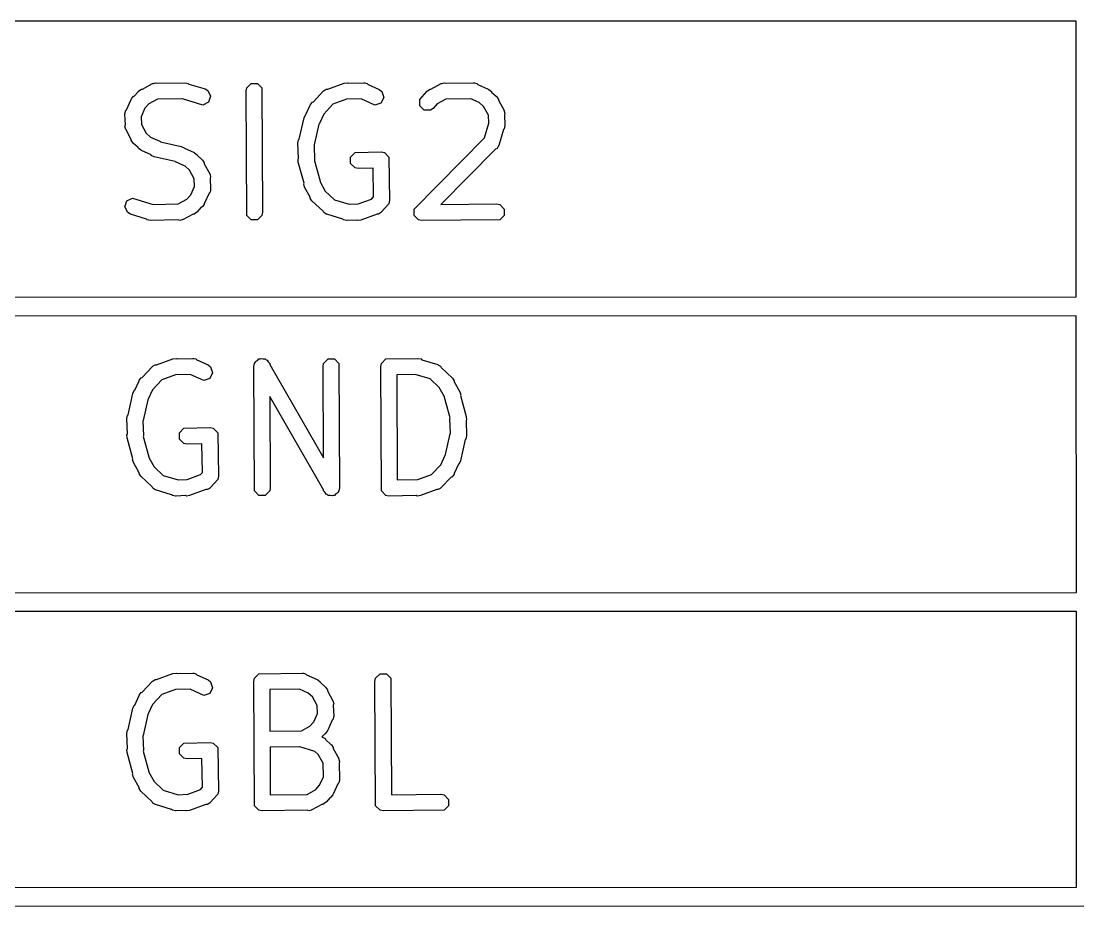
# Model space of a CAD drawing. Extents: x 139 to 262, y -120 to -93.
# Drawn here: x 174.9 to 181.74, y -120.03 to -114.31 of the extents above; entities that cross this region are included whole.
import ezdxf

# ---------------------------------------------------------------- set-up
doc = ezdxf.new("R2010")
doc.units = 0
doc.layers.add('BLACK', color=7, linetype='CONTINUOUS')

msp = doc.modelspace()

# ---------------------------------------------------------------- linework, layer by layer
at = {"layer": 'BLACK', "linetype": 'CONTINUOUS'}
for p, q in [((181.714651, -114.310862), (167.228985, -114.311597)), ((181.715217, -116.089619), (181.714651, -114.310862)), ((175.632904, -114.794058), (175.65982, -114.763977)), ((175.65982, -114.763977), (175.659881, -114.763795)), ((175.659881, -114.763795), (175.660082, -114.763684)), ((175.660082, -114.763684), (175.66246, -114.761027)), ((175.66246, -114.761027), (175.679764, -114.749464)), ((175.679764, -114.749464), (175.685941, -114.749464)), ((175.685941, -114.749464), (175.750828, -114.713782)), ((175.750828, -114.713782), (175.753405, -114.713076)), ((175.753405, -114.713076), (175.754271, -114.712211)), ((175.754271, -114.712211), (175.756741, -114.712162)), ((175.756741, -114.712162), (175.770901, -114.708285)), ((175.770901, -114.708285), (175.781098, -114.711684)), ((175.781098, -114.711684), (175.96095, -114.708151)), ((175.96095, -114.708151), (175.981362, -114.712211)), ((175.981362, -114.712211), (175.986163, -114.717012)), ((175.986163, -114.717012), (176.089577, -114.748141)), ((176.089577, -114.748141), (176.107658, -114.758448)), ((176.107658, -114.758448), (176.125916, -114.794963)), ((176.35465, -114.761491), (176.35871, -114.741079)), ((176.35871, -115.564223), (176.35465, -114.761491)), ((176.35871, -114.741079), (176.387578, -114.712211)), ((176.387578, -114.712211), (176.428402, -114.712211)), ((176.428402, -114.712211), (176.45727, -114.741079)), ((176.45727, -114.741079), (176.46133, -115.543811)), ((176.789095, -114.830866), (176.854566, -114.761027)), ((176.854566, -114.761027), (176.856787, -114.759542)), ((176.856787, -114.759542), (176.857335, -114.758448)), ((176.857335, -114.758448), (176.859749, -114.757563)), ((176.859749, -114.757563), (176.87187, -114.749465)), ((176.87187, -114.749465), (176.881859, -114.749464)), ((176.881859, -114.749464), (176.987175, -114.710888)), ((176.987175, -114.710888), (177.007824, -114.708285)), ((177.007824, -114.708285), (177.013821, -114.711283)), ((177.013821, -114.711283), (177.115803, -114.708151)), ((177.115803, -114.708151), (177.118422, -114.708672)), ((177.118422, -114.708672), (177.119584, -114.708285)), ((177.119584, -114.708285), (177.122025, -114.709388)), ((177.122025, -114.709388), (177.136215, -114.712211)), ((177.136215, -114.712211), (177.142768, -114.718764)), ((177.142768, -114.718764), (177.214164, -114.751035)), ((177.214164, -114.751035), (177.230605, -114.763795)), ((177.230605, -114.763795), (177.243516, -114.802525)), ((177.47631, -114.815586), (177.522486, -114.763977)), ((177.522486, -114.763977), (177.522547, -114.763795)), ((177.522547, -114.763795), (177.522748, -114.763684)), ((177.522748, -114.763684), (177.525125, -114.761028)), ((177.525125, -114.761028), (177.542429, -114.749465)), ((177.542429, -114.749465), (177.548606, -114.749464)), ((177.548606, -114.749464), (177.613496, -114.713782)), ((177.613496, -114.713782), (177.616072, -114.713076)), ((177.616072, -114.713076), (177.616938, -114.712211)), ((177.616938, -114.712211), (177.61941, -114.712162)), ((177.61941, -114.712162), (177.633569, -114.708285)), ((177.633569, -114.708285), (177.643765, -114.711684)), ((177.643765, -114.711684), (177.823617, -114.708151)), ((177.823617, -114.708151), (177.826237, -114.708672)), ((177.826237, -114.708672), (177.827399, -114.708285)), ((177.827399, -114.708285), (177.829841, -114.709389)), ((177.829841, -114.709389), (177.844029, -114.712211)), ((177.844029, -114.712211), (177.850581, -114.718763)), ((177.850581, -114.718763), (177.918501, -114.749464)), ((177.918501, -114.749464), (177.918536, -114.749464)), ((177.918536, -114.749464), (177.918571, -114.749495)), ((177.918571, -114.749495), (177.921977, -114.751035)), ((177.921977, -114.751035), (177.938419, -114.763795)), ((177.938419, -114.763795), (177.940062, -114.768725)), ((175.582942, -114.883539), (175.613643, -114.815619)), ((175.613643, -114.815585), (175.613674, -114.815549)), ((175.613643, -114.815619), (175.613643, -114.815585)), ((175.613674, -114.815549), (175.615214, -114.812144)), ((175.615214, -114.812144), (175.627974, -114.795702)), ((175.627974, -114.795702), (175.632904, -114.794058)), ((175.781789, -114.814691), (175.726004, -114.845367)), ((175.943081, -114.811522), (175.781789, -114.814691)), ((175.944083, -114.812094), (175.943081, -114.811522)), ((176.076491, -114.85195), (175.944083, -114.812094)), ((176.113006, -114.833692), (176.076491, -114.85195)), ((176.125916, -114.794963), (176.113006, -114.833692)), ((176.770069, -114.849396), (176.782829, -114.832955)), ((176.782829, -114.832955), (176.789095, -114.830866)), ((177.003613, -114.814745), (176.915411, -114.847053)), ((177.004043, -114.814831), (177.003613, -114.814745)), ((177.09802, -114.811944), (177.004043, -114.814831)), ((177.186529, -114.85195), (177.09802, -114.811944)), ((177.243516, -114.802525), (177.225259, -114.839039)), ((177.476311, -114.856411), (177.47631, -114.815586)), ((177.644455, -114.814691), (177.588671, -114.845367)), ((177.804937, -114.811538), (177.644455, -114.814691)), ((177.860745, -114.836764), (177.804937, -114.811538)), ((177.940062, -114.768725), (177.970143, -114.795641)), ((177.970143, -114.795641), (177.970326, -114.795702)), ((177.970326, -114.795702), (177.970436, -114.795903)), ((177.970436, -114.795903), (177.973094, -114.798281)), ((177.973094, -114.798281), (177.984657, -114.815585)), ((177.984657, -114.815585), (177.984657, -114.821762)), ((177.984657, -114.821762), (178.020339, -114.886649)), ((175.573568, -114.904279), (175.57639, -114.890092)), ((175.57639, -114.890092), (175.582942, -114.883539)), ((175.700943, -114.873375), (175.676543, -114.927356)), ((175.726004, -114.845367), (175.700943, -114.873375)), ((176.740815, -114.914112), (176.768497, -114.852873)), ((176.768497, -114.852839), (176.768527, -114.852806)), ((176.768497, -114.852873), (176.768497, -114.852839)), ((176.768527, -114.852806), (176.770069, -114.849396)), ((176.915411, -114.847053), (176.855783, -114.910658)), ((177.225259, -114.839039), (177.186529, -114.85195)), ((177.505178, -114.885278), (177.476311, -114.856411)), ((177.546003, -114.885277), (177.505178, -114.885278)), ((177.563308, -114.873715), (177.546003, -114.885277)), ((177.588671, -114.845367), (177.563308, -114.873715)), ((177.888753, -114.861825), (177.860745, -114.836764)), ((177.919607, -114.917934), (177.888753, -114.861825)), ((178.020339, -114.886649), (178.021044, -114.889226)), ((178.021044, -114.889226), (178.02191, -114.890092)), ((178.02191, -114.890092), (178.022026, -114.89281)), ((178.022026, -114.89281), (178.025836, -114.906722)), ((175.57233, -114.910504), (175.572851, -114.907883)), ((175.575313, -114.980244), (175.57233, -114.910504)), ((175.572464, -114.906722), (175.573568, -114.904279)), ((175.572851, -114.907883), (175.572464, -114.906722)), ((175.676543, -114.927356), (175.678692, -114.977581)), ((176.69772, -115.072628), (176.728776, -114.934821)), ((176.728776, -114.934821), (176.737665, -114.916003)), ((176.737665, -114.916003), (176.740815, -114.914112)), ((176.855783, -114.910658), (176.828232, -114.971613)), ((177.893348, -115.063419), (177.921789, -114.968933)), ((177.921789, -114.968933), (177.919607, -114.917934)), ((178.025836, -114.906722), (178.022986, -114.915269)), ((178.022986, -114.915269), (178.025805, -114.981169)), ((175.572464, -114.988792), (175.575313, -114.980244)), ((175.576273, -115.002703), (175.572464, -114.988792)), ((175.57639, -115.005423), (175.576273, -115.002703)), ((175.577255, -115.006288), (175.57639, -115.005423)), ((175.577961, -115.008865), (175.577255, -115.006288)), ((175.613643, -115.073753), (175.577961, -115.008865)), ((175.678692, -114.977581), (175.709546, -115.03369)), ((175.709546, -115.03369), (175.737555, -115.05875)), ((176.82528, -114.975416), (176.795017, -115.109708)), ((176.828232, -114.971613), (176.82528, -114.975416)), ((178.017108, -115.010224), (177.98598, -115.113638)), ((178.02191, -115.005423), (178.017108, -115.010224)), ((178.02597, -114.985011), (178.02191, -115.005423)), ((178.025805, -114.981169), (178.025836, -114.98123)), ((178.025836, -114.98123), (178.025811, -114.98131)), ((178.025811, -114.98131), (178.02597, -114.985011)), ((175.613644, -115.079931), (175.613643, -115.073753)), ((175.625206, -115.097236), (175.613644, -115.079931)), ((175.627865, -115.099615), (175.625206, -115.097236)), ((175.627974, -115.099813), (175.627865, -115.099615)), ((175.628152, -115.099872), (175.627974, -115.099813)), ((175.658237, -115.12679), (175.628152, -115.099872)), ((175.737555, -115.05875), (175.798537, -115.086315)), ((175.798537, -115.086315), (175.80234, -115.089266)), ((175.80234, -115.089266), (175.936634, -115.119531)), ((176.68993, -115.096771), (176.69399, -115.076359)), ((176.692994, -115.196541), (176.68993, -115.096771)), ((176.69399, -115.076359), (176.69772, -115.072628)), ((177.439057, -115.523398), (177.893348, -115.063419)), ((175.659881, -115.13172), (175.658237, -115.12679)), ((175.676323, -115.14448), (175.659881, -115.13172)), ((175.67973, -115.14602), (175.676323, -115.14448)), ((175.679765, -115.146051), (175.67973, -115.14602)), ((175.679798, -115.14605), (175.679765, -115.146051)), ((175.741037, -115.173731), (175.679798, -115.14605)), ((175.742928, -115.176882), (175.741037, -115.173731)), ((175.936634, -115.119531), (175.955452, -115.12842)), ((175.955452, -115.12842), (175.957342, -115.13157)), ((175.957342, -115.13157), (176.018581, -115.159251)), ((176.018581, -115.159251), (176.018615, -115.159251)), ((176.018615, -115.159251), (176.018649, -115.159281)), ((176.018649, -115.159281), (176.022057, -115.160822)), ((176.022057, -115.160822), (176.038499, -115.173582)), ((176.038499, -115.173582), (176.040142, -115.178512)), ((176.795017, -115.109708), (176.793662, -115.112575)), ((176.793662, -115.112575), (176.79661, -115.208531)), ((177.02927, -115.188119), (177.058138, -115.159251)), ((177.058138, -115.159251), (177.227563, -115.155191)), ((177.227563, -115.155191), (177.247975, -115.159251)), ((177.247975, -115.159251), (177.276843, -115.188119)), ((177.965061, -115.137024), (177.613129, -115.493362)), ((177.975673, -115.131719), (177.965061, -115.137024)), ((177.983005, -115.118856), (177.975673, -115.131719)), ((177.984657, -115.117184), (177.983005, -115.118856)), ((177.98598, -115.113638), (177.984657, -115.115958)), ((177.984657, -115.115958), (177.984657, -115.117184)), ((175.761746, -115.185771), (175.742928, -115.176882)), ((175.896039, -115.216035), (175.761746, -115.185771)), ((175.899843, -115.218987), (175.896039, -115.216035)), ((175.960822, -115.24655), (175.899843, -115.218987)), ((176.040142, -115.178512), (176.070223, -115.205427)), ((176.070223, -115.205427), (176.070406, -115.205488)), ((176.070406, -115.205488), (176.070516, -115.205689)), ((176.070516, -115.205689), (176.073173, -115.208066)), ((176.073173, -115.208066), (176.084736, -115.22537)), ((176.084736, -115.22537), (176.084736, -115.231547)), ((176.084736, -115.231547), (176.120419, -115.296437)), ((176.690511, -115.200681), (176.692994, -115.196541)), ((176.691523, -115.221468), (176.690511, -115.200681)), ((176.728773, -115.356957), (176.691523, -115.221468)), ((176.79661, -115.208531), (176.795874, -115.212227)), ((176.795874, -115.212227), (176.83227, -115.344607)), ((177.02927, -115.228943), (177.02927, -115.188119)), ((177.058138, -115.257811), (177.02927, -115.228943)), ((177.276843, -115.188119), (177.280903, -115.469304)), ((175.988833, -115.271612), (175.960822, -115.24655)), ((176.019687, -115.32772), (175.988833, -115.271612)), ((176.120419, -115.296437), (176.121124, -115.299013)), ((176.121124, -115.299013), (176.12199, -115.299879)), ((176.12199, -115.299879), (176.122106, -115.302598)), ((176.122106, -115.302598), (176.125916, -115.31651)), ((177.07855, -115.261871), (177.058138, -115.257811)), ((177.174959, -115.25956), (177.07855, -115.261871)), ((177.17764, -115.445228), (177.174959, -115.25956)), ((175.997436, -115.431926), (176.021836, -115.377945)), ((176.021836, -115.377945), (176.019687, -115.32772)), ((176.125916, -115.31651), (176.123066, -115.325056)), ((176.123066, -115.325056), (176.12605, -115.394798)), ((176.727317, -115.361326), (176.728773, -115.356957)), ((176.732814, -115.381399), (176.727317, -115.361326)), ((176.768497, -115.446285), (176.732814, -115.381399)), ((176.83227, -115.344607), (176.83244, -115.348104)), ((176.83244, -115.348104), (176.865486, -115.408197)), ((175.972376, -115.459933), (175.997436, -115.431926)), ((176.115437, -115.421762), (176.084737, -115.489682)), ((176.12199, -115.41521), (176.115437, -115.421762)), ((176.124811, -115.401022), (176.12199, -115.41521)), ((176.125916, -115.39858), (176.124811, -115.401022)), ((176.12605, -115.394798), (176.125528, -115.397418)), ((176.125528, -115.397418), (176.125916, -115.39858)), ((176.768497, -115.452463), (176.768497, -115.446285)), ((176.865486, -115.408197), (176.865546, -115.408416)), ((176.865546, -115.408416), (176.92529, -115.464425)), ((177.16541, -115.458896), (177.17764, -115.445228)), ((175.572464, -115.510339), (175.585374, -115.47161)), ((175.590722, -115.546854), (175.572464, -115.510339)), ((175.585374, -115.47161), (175.621889, -115.453352)), ((175.621889, -115.453352), (175.754297, -115.493208)), ((175.754297, -115.493208), (175.755298, -115.493779)), ((175.755298, -115.493779), (175.91659, -115.49061)), ((175.91659, -115.49061), (175.972376, -115.459933)), ((176.065475, -115.511243), (176.038559, -115.541324)), ((176.070406, -115.5096), (176.065475, -115.511243)), ((176.083166, -115.493158), (176.070406, -115.5096)), ((176.084705, -115.489752), (176.083166, -115.493158)), ((176.084737, -115.489717), (176.084705, -115.489752)), ((176.084737, -115.489682), (176.084737, -115.489717)), ((176.78006, -115.469768), (176.768497, -115.452463)), ((176.852964, -115.538114), (176.78006, -115.469768)), ((176.92529, -115.464425), (177.02012, -115.49297)), ((177.02012, -115.49297), (177.07855, -115.490471)), ((177.07855, -115.490471), (177.078979, -115.490556)), ((177.078979, -115.490556), (177.16541, -115.458896)), ((177.276843, -115.489716), (177.228028, -115.544275)), ((177.280903, -115.469304), (177.276843, -115.489716)), ((177.613129, -115.493362), (177.97263, -115.490471)), ((177.97263, -115.490471), (177.993042, -115.494531)), ((177.993042, -115.494531), (178.02191, -115.523399)), ((175.608803, -115.557161), (175.590722, -115.546854)), ((175.712216, -115.588289), (175.608803, -115.557161)), ((176.012438, -115.555838), (175.947551, -115.59152)), ((176.018616, -115.555838), (176.012438, -115.555838)), ((176.03592, -115.544275), (176.018616, -115.555838)), ((176.038297, -115.541617), (176.03592, -115.544275)), ((176.038499, -115.541507), (176.038297, -115.541617)), ((176.038559, -115.541324), (176.038499, -115.541507)), ((176.387578, -115.593091), (176.35871, -115.564223)), ((176.45727, -115.564223), (176.428402, -115.593091)), ((176.46133, -115.543811), (176.45727, -115.564223)), ((176.857335, -115.546854), (176.852964, -115.538114)), ((176.869971, -115.554057), (176.857335, -115.546854)), ((176.87187, -115.555837), (176.869971, -115.554057)), ((176.873093, -115.555837), (176.87187, -115.555837)), ((176.875416, -115.557161), (176.873093, -115.555837)), ((176.978829, -115.588289), (176.875416, -115.557161)), ((177.200733, -115.555837), (177.095417, -115.594414)), ((177.210723, -115.555837), (177.200733, -115.555837)), ((177.222845, -115.547737), (177.210723, -115.555837)), ((177.225258, -115.546854), (177.222845, -115.547737)), ((177.225804, -115.54576), (177.225258, -115.546854)), ((177.228028, -115.544275), (177.225804, -115.54576)), ((177.439057, -115.564224), (177.439057, -115.523398)), ((177.467924, -115.593091), (177.439057, -115.564224)), ((178.02191, -115.564223), (177.993042, -115.593091)), ((178.02191, -115.523399), (178.02191, -115.564223)), ((175.717018, -115.593091), (175.712216, -115.588289)), ((175.73743, -115.597151), (175.717018, -115.593091)), ((175.917281, -115.593617), (175.73743, -115.597151)), ((175.927479, -115.597017), (175.917281, -115.593617)), ((175.941637, -115.593139), (175.927479, -115.597017)), ((175.944109, -115.593091), (175.941637, -115.593139)), ((175.944974, -115.592225), (175.944109, -115.593091)), ((175.947551, -115.59152), (175.944974, -115.592225)), ((176.428402, -115.593091), (176.387578, -115.593091)), ((176.983631, -115.593091), (176.978829, -115.588289)), ((177.004043, -115.597151), (176.983631, -115.593091)), ((177.007743, -115.596992), (177.004043, -115.597151)), ((177.007824, -115.597017), (177.007743, -115.596992)), ((177.007884, -115.596986), (177.007824, -115.597017)), ((177.069442, -115.594353), (177.007884, -115.596986)), ((177.074769, -115.597017), (177.069442, -115.594353)), ((177.095417, -115.594414), (177.074769, -115.597017)), ((177.467925, -115.593091), (177.467924, -115.593091)), ((177.488337, -115.597151), (177.467925, -115.593091)), ((177.993042, -115.593091), (177.488337, -115.597151)), ((167.233452, -116.094405), (181.715217, -116.089619)), ((181.715256, -116.211793), (167.241683, -116.216576)), ((181.715825, -117.999795), (181.715256, -116.211793)), ((175.684195, -116.609966), (175.749666, -116.540127)), ((175.749666, -116.540127), (175.751887, -116.538642)), ((175.751887, -116.538642), (175.752435, -116.537548)), ((175.752435, -116.537548), (175.754849, -116.536663)), ((175.754849, -116.536663), (175.76697, -116.528565)), ((175.76697, -116.528565), (175.776959, -116.528564)), ((175.776959, -116.528564), (175.882275, -116.489988)), ((175.882275, -116.489988), (175.902924, -116.487385)), ((175.902924, -116.487385), (175.908921, -116.490383)), ((175.908921, -116.490383), (176.010903, -116.487251)), ((176.010903, -116.487251), (176.013522, -116.487772)), ((176.013522, -116.487772), (176.014684, -116.487385)), ((176.014684, -116.487385), (176.017125, -116.488488)), ((176.017125, -116.488488), (176.031315, -116.491311)), ((176.031315, -116.491311), (176.037868, -116.497864)), ((176.037868, -116.497864), (176.109264, -116.530135)), ((176.109264, -116.530135), (176.125705, -116.542895)), ((176.125705, -116.542895), (176.138616, -116.581625)), ((176.404603, -116.540591), (176.408663, -116.520179)), ((176.408663, -117.343323), (176.404603, -116.540591)), ((176.408663, -116.520179), (176.413843, -116.514998)), ((176.413843, -116.514998), (176.415771, -116.507931)), ((176.415771, -116.507931), (176.427764, -116.501077)), ((176.427764, -116.501077), (176.437531, -116.491311)), ((176.437531, -116.491311), (176.444856, -116.491311)), ((176.444856, -116.491311), (176.451216, -116.487677)), ((176.451216, -116.487677), (176.464541, -116.491311)), ((176.464541, -116.491311), (176.478355, -116.491311)), ((176.478355, -116.491311), (176.483535, -116.496491)), ((176.483535, -116.496491), (176.490603, -116.498419)), ((176.490603, -116.498419), (176.497622, -116.510578)), ((176.497622, -116.510578), (176.507223, -116.520179)), ((176.507223, -116.520179), (176.507258, -116.52727)), ((176.507258, -116.52727), (176.854618, -117.128981)), ((176.851643, -116.540591), (176.855703, -116.520179)), ((176.854618, -117.128981), (176.851643, -116.540591)), ((176.855703, -116.520179), (176.884571, -116.491311)), ((176.884571, -116.491311), (176.925395, -116.491311)), ((176.925395, -116.491311), (176.954263, -116.520179)), ((176.954263, -116.520179), (176.958323, -117.322911)), ((177.224176, -116.540591), (177.228236, -116.520179)), ((177.228236, -117.343323), (177.224176, -116.540591)), ((177.228236, -116.520179), (177.257104, -116.491311)), ((177.257104, -116.491311), (177.463783, -116.487251)), ((177.463783, -116.487251), (177.484195, -116.491311)), ((177.484195, -116.491311), (177.488996, -116.496112)), ((177.488996, -116.496112), (177.59241, -116.527241)), ((177.59241, -116.527241), (177.594731, -116.528564)), ((177.594731, -116.528564), (177.595956, -116.528564)), ((177.595956, -116.528564), (177.597856, -116.530345)), ((177.597856, -116.530345), (177.610491, -116.537548)), ((177.610491, -116.537548), (177.61486, -116.546286)), ((175.677929, -116.612055), (175.684195, -116.609966)), ((175.898713, -116.593845), (175.810511, -116.626153)), ((175.899143, -116.593931), (175.898713, -116.593845)), ((175.99312, -116.591044), (175.899143, -116.593931)), ((176.081629, -116.63105), (175.99312, -116.591044)), ((176.138616, -116.581625), (176.120359, -116.618139)), ((177.445914, -116.590622), (177.327164, -116.592955)), ((177.327164, -116.592955), (177.330599, -117.272187)), ((177.446916, -116.591194), (177.445914, -116.590622)), ((177.542536, -116.619976), (177.446916, -116.591194)), ((177.61486, -116.546286), (177.687767, -116.614634)), ((175.635915, -116.693212), (175.663597, -116.631973)), ((175.663597, -116.631939), (175.663627, -116.631906)), ((175.663597, -116.631973), (175.663597, -116.631939)), ((175.663627, -116.631906), (175.665169, -116.628496)), ((175.665169, -116.628496), (175.677929, -116.612055)), ((175.810511, -116.626153), (175.750883, -116.689758)), ((176.120359, -116.618139), (176.081629, -116.63105)), ((177.60228, -116.675985), (177.542536, -116.619976)), ((177.602341, -116.676205), (177.60228, -116.675985)), ((177.635385, -116.736296), (177.602341, -116.676205)), ((177.687767, -116.614634), (177.69933, -116.631938)), ((177.69933, -116.631938), (177.69933, -116.638116)), ((177.69933, -116.638116), (177.735012, -116.703004)), ((175.59282, -116.851728), (175.623876, -116.713921)), ((175.623876, -116.713921), (175.632765, -116.695103)), ((175.632765, -116.695103), (175.635915, -116.693212)), ((175.750883, -116.689758), (175.723332, -116.750713)), ((176.855667, -117.336231), (176.508307, -116.73452)), ((176.508307, -116.73452), (176.511283, -117.322911)), ((177.635556, -116.739795), (177.635385, -116.736296)), ((177.671951, -116.872174), (177.635556, -116.739795)), ((177.735012, -116.703004), (177.740509, -116.723077)), ((177.740509, -116.723077), (177.739052, -116.727445)), ((177.739052, -116.727445), (177.776303, -116.862934)), ((175.72038, -116.754516), (175.690117, -116.888808)), ((175.723332, -116.750713), (175.72038, -116.754516)), ((175.58503, -116.875871), (175.58909, -116.855459)), ((175.588094, -116.975641), (175.58503, -116.875871)), ((175.58909, -116.855459), (175.59282, -116.851728)), ((177.671216, -116.875871), (177.671951, -116.872174)), ((177.674163, -116.971826), (177.671216, -116.875871)), ((177.777315, -116.883721), (177.774831, -116.88786)), ((177.776303, -116.862934), (177.777315, -116.883721)), ((175.690117, -116.888808), (175.688762, -116.891675)), ((175.688762, -116.891675), (175.69171, -116.987631)), ((175.92437, -116.967219), (175.953238, -116.938351)), ((175.953238, -116.938351), (176.122663, -116.934291)), ((176.122663, -116.934291), (176.143075, -116.938351)), ((176.143075, -116.938351), (176.171943, -116.967219)), ((177.774831, -116.88786), (177.777896, -116.987631)), ((175.585611, -116.979781), (175.588094, -116.975641)), ((175.586623, -117.000568), (175.585611, -116.979781)), ((175.623873, -117.136057), (175.586623, -117.000568)), ((175.69171, -116.987631), (175.690974, -116.991327)), ((175.690974, -116.991327), (175.72737, -117.123707)), ((175.92437, -117.008043), (175.92437, -116.967219)), ((175.953238, -117.036911), (175.92437, -117.008043)), ((176.171943, -116.967219), (176.176003, -117.248404)), ((177.642545, -117.108986), (177.672809, -116.974694)), ((177.672809, -116.974694), (177.674163, -116.971826)), ((177.770105, -117.011773), (177.73905, -117.149581)), ((177.773836, -117.008043), (177.770105, -117.011773)), ((177.777896, -116.987631), (177.773836, -117.008043)), ((175.97365, -117.040971), (175.953238, -117.036911)), ((176.070059, -117.03866), (175.97365, -117.040971)), ((176.07274, -117.224328), (176.070059, -117.03866)), ((175.622417, -117.140426), (175.623873, -117.136057)), ((175.627914, -117.160499), (175.622417, -117.140426)), ((175.72737, -117.123707), (175.72754, -117.127204)), ((175.72754, -117.127204), (175.760586, -117.187297)), ((177.612043, -117.173742), (177.639594, -117.11279)), ((177.639594, -117.11279), (177.642545, -117.108986)), ((177.73905, -117.149581), (177.730161, -117.168399)), ((175.663597, -117.225385), (175.627914, -117.160499)), ((175.663597, -117.231563), (175.663597, -117.225385)), ((175.760586, -117.187297), (175.760646, -117.187516)), ((175.760646, -117.187516), (175.82039, -117.243525)), ((176.06051, -117.237996), (176.07274, -117.224328)), ((177.552415, -117.237347), (177.612043, -117.173742)), ((177.72701, -117.170289), (177.69933, -117.231529)), ((177.730161, -117.168399), (177.72701, -117.170289)), ((175.67516, -117.248868), (175.663597, -117.231563)), ((175.748064, -117.317214), (175.67516, -117.248868)), ((175.82039, -117.243525), (175.91522, -117.27207)), ((175.91522, -117.27207), (175.97365, -117.269571)), ((175.97365, -117.269571), (175.974079, -117.269656)), ((175.974079, -117.269656), (176.06051, -117.237996)), ((176.171943, -117.268816), (176.123128, -117.323375)), ((176.176003, -117.248404), (176.171943, -117.268816)), ((177.330599, -117.272187), (177.463783, -117.269571)), ((177.463783, -117.269571), (177.464212, -117.269656)), ((177.464212, -117.269656), (177.552415, -117.237347)), ((177.678731, -117.253536), (177.61326, -117.323375)), ((177.684999, -117.251447), (177.678731, -117.253536)), ((177.697759, -117.235005), (177.684999, -117.251447)), ((177.699299, -117.231596), (177.697759, -117.235005)), ((177.69933, -117.231564), (177.699299, -117.231596)), ((177.69933, -117.231529), (177.69933, -117.231564)), ((175.752435, -117.325954), (175.748064, -117.317214)), ((175.765071, -117.333157), (175.752435, -117.325954)), ((175.76697, -117.334937), (175.765071, -117.333157)), ((175.768193, -117.334937), (175.76697, -117.334937)), ((175.770516, -117.336261), (175.768193, -117.334937)), ((175.873929, -117.367389), (175.770516, -117.336261)), ((176.095833, -117.334937), (175.990517, -117.373514)), ((176.105823, -117.334937), (176.095833, -117.334937)), ((176.117945, -117.326837), (176.105823, -117.334937)), ((176.120358, -117.325954), (176.117945, -117.326837)), ((176.120904, -117.32486), (176.120358, -117.325954)), ((176.123128, -117.323375), (176.120904, -117.32486)), ((176.437531, -117.372191), (176.408663, -117.343323)), ((176.507223, -117.343323), (176.478355, -117.372191)), ((176.511283, -117.322911), (176.507223, -117.343323)), ((176.855703, -117.343323), (176.855667, -117.336231)), ((176.865303, -117.352923), (176.855703, -117.343323)), ((176.872323, -117.365083), (176.865303, -117.352923)), ((176.935161, -117.362424), (176.925395, -117.372191)), ((176.947155, -117.355571), (176.935161, -117.362424)), ((176.949082, -117.348503), (176.947155, -117.355571)), ((176.954263, -117.343323), (176.949082, -117.348503)), ((176.958323, -117.322911), (176.954263, -117.343323)), ((177.257104, -117.372191), (177.228236, -117.343323)), ((177.585964, -117.334938), (177.48065, -117.373514)), ((177.595956, -117.334938), (177.585964, -117.334938)), ((177.608077, -117.326838), (177.595956, -117.334938)), ((177.610491, -117.325954), (177.608077, -117.326838)), ((177.611038, -117.324859), (177.610491, -117.325954)), ((177.61326, -117.323375), (177.611038, -117.324859)), ((175.878731, -117.372191), (175.873929, -117.367389)), ((175.899143, -117.376251), (175.878731, -117.372191)), ((175.902843, -117.376092), (175.899143, -117.376251)), ((175.902924, -117.376117), (175.902843, -117.376092)), ((175.902984, -117.376086), (175.902924, -117.376117)), ((175.964542, -117.373453), (175.902984, -117.376086)), ((175.969869, -117.376117), (175.964542, -117.373453)), ((175.990517, -117.373514), (175.969869, -117.376117)), ((176.478355, -117.372191), (176.437531, -117.372191)), ((176.87939, -117.36701), (176.872323, -117.365083)), ((176.884571, -117.372191), (176.87939, -117.36701)), ((176.898385, -117.372191), (176.884571, -117.372191)), ((176.91171, -117.375825), (176.898385, -117.372191)), ((176.91807, -117.372191), (176.91171, -117.375825)), ((176.925395, -117.372191), (176.91807, -117.372191)), ((177.277516, -117.376251), (177.257104, -117.372191)), ((177.453361, -117.372796), (177.277516, -117.376251)), ((177.460002, -117.376117), (177.453361, -117.372796)), ((177.48065, -117.373514), (177.460002, -117.376117)), ((167.246152, -118.000529), (181.715825, -117.999795)), ((181.715864, -118.121962), (167.241685, -118.122697)), ((181.71643, -119.900723), (181.715864, -118.121962)), ((175.776959, -118.560564), (175.882275, -118.521988)), ((175.882275, -118.521988), (175.902924, -118.519385)), ((175.902924, -118.519385), (175.908921, -118.522383)), ((175.908921, -118.522383), (176.010903, -118.519251)), ((176.010903, -118.519251), (176.013522, -118.519772)), ((176.013522, -118.519772), (176.014684, -118.519385)), ((176.014684, -118.519385), (176.017125, -118.520488)), ((176.017125, -118.520488), (176.031315, -118.523311)), ((176.031315, -118.523311), (176.037868, -118.529864)), ((176.408663, -118.552179), (176.437531, -118.523311)), ((176.437531, -118.523311), (176.718717, -118.519251)), ((176.718717, -118.519251), (176.721337, -118.519772)), ((176.721337, -118.519772), (176.722499, -118.519385)), ((176.722499, -118.519385), (176.724941, -118.520489)), ((176.724941, -118.520489), (176.739129, -118.523311)), ((176.739129, -118.523311), (176.745681, -118.529863)), ((177.190983, -118.552179), (177.219851, -118.523311)), ((177.219851, -118.523311), (177.260675, -118.523311)), ((177.260675, -118.523311), (177.289543, -118.552179)), ((175.684195, -118.641966), (175.749666, -118.572127)), ((175.749666, -118.572127), (175.751887, -118.570642)), ((175.751887, -118.570642), (175.752435, -118.569548)), ((175.752435, -118.569548), (175.754849, -118.568663)), ((175.754849, -118.568663), (175.76697, -118.560565)), ((175.76697, -118.560565), (175.776959, -118.560564)), ((176.037868, -118.529864), (176.109264, -118.562135)), ((176.109264, -118.562135), (176.125705, -118.574895)), ((176.125705, -118.574895), (176.138616, -118.613625)), ((176.404603, -118.572591), (176.408663, -118.552179)), ((176.408663, -119.375323), (176.404603, -118.572591)), ((176.745681, -118.529863), (176.813601, -118.560564)), ((176.813601, -118.560564), (176.813636, -118.560564)), ((176.813636, -118.560564), (176.813671, -118.560595)), ((176.813671, -118.560595), (176.817077, -118.562135)), ((176.817077, -118.562135), (176.833519, -118.574895)), ((176.833519, -118.574895), (176.835162, -118.579825)), ((176.835162, -118.579825), (176.865243, -118.606741)), ((177.186923, -118.572591), (177.190983, -118.552179)), ((177.190983, -119.375323), (177.186923, -118.572591)), ((177.289543, -118.552179), (177.293349, -119.304871)), ((175.663627, -118.663906), (175.665169, -118.660496)), ((175.665169, -118.660496), (175.677929, -118.644055)), ((175.677929, -118.644055), (175.684195, -118.641966)), ((175.810511, -118.658153), (175.750883, -118.721758)), ((175.898713, -118.625845), (175.810511, -118.658153)), ((175.899143, -118.625931), (175.898713, -118.625845)), ((175.99312, -118.623044), (175.899143, -118.625931)), ((176.081629, -118.66305), (175.99312, -118.623044)), ((176.120359, -118.650139), (176.081629, -118.66305)), ((176.138616, -118.613625), (176.120359, -118.650139)), ((176.699601, -118.622441), (176.507592, -118.625214)), ((176.507592, -118.625214), (176.508955, -118.894812)), ((176.755845, -118.647864), (176.699601, -118.622441)), ((176.783853, -118.672925), (176.755845, -118.647864)), ((176.865243, -118.606741), (176.865426, -118.606802)), ((176.865426, -118.606802), (176.865536, -118.607003)), ((176.865536, -118.607003), (176.868194, -118.609381)), ((176.868194, -118.609381), (176.879757, -118.626685)), ((176.879757, -118.626685), (176.879757, -118.632862)), ((176.879757, -118.632862), (176.915439, -118.697749)), ((175.623876, -118.745921), (175.632765, -118.727103)), ((175.632765, -118.727103), (175.635915, -118.725212)), ((175.635915, -118.725212), (175.663597, -118.663973)), ((175.663597, -118.663939), (175.663627, -118.663906)), ((175.663597, -118.663973), (175.663597, -118.663939)), ((175.750883, -118.721758), (175.723332, -118.782713)), ((176.814707, -118.729034), (176.783853, -118.672925)), ((176.816856, -118.779259), (176.814707, -118.729034)), ((176.915439, -118.697749), (176.916144, -118.700326)), ((176.916144, -118.700326), (176.91701, -118.701192)), ((176.91701, -118.701192), (176.917126, -118.70391)), ((176.917126, -118.70391), (176.920936, -118.717822)), ((176.920936, -118.717822), (176.918086, -118.726369)), ((176.918086, -118.726369), (176.92107, -118.796111)), ((175.59282, -118.883728), (175.623876, -118.745921)), ((175.72038, -118.786516), (175.690117, -118.920808)), ((175.723332, -118.782713), (175.72038, -118.786516)), ((176.792456, -118.833239), (176.816856, -118.779259)), ((176.92107, -118.796111), (176.920548, -118.79873)), ((176.920548, -118.79873), (176.920936, -118.799892)), ((176.711679, -118.891885), (176.767398, -118.861244)), ((176.767398, -118.861244), (176.792456, -118.833239)), ((176.910456, -118.823076), (176.879756, -118.890998)), ((176.91701, -118.816523), (176.910456, -118.823076)), ((176.919832, -118.802333), (176.91701, -118.816523)), ((176.920936, -118.799892), (176.919832, -118.802333)), ((175.58503, -118.907871), (175.58909, -118.887459)), ((175.588094, -119.007641), (175.58503, -118.907871)), ((175.58909, -118.887459), (175.59282, -118.883728)), ((175.690117, -118.920808), (175.688762, -118.923675)), ((175.688762, -118.923675), (175.69171, -119.019631)), ((176.508955, -118.894812), (176.711679, -118.891885)), ((176.860495, -118.912557), (176.844158, -118.930815)), ((176.844158, -118.930815), (176.847345, -118.931775)), ((176.847345, -118.931775), (176.849666, -118.933098)), ((176.849666, -118.933098), (176.85089, -118.933098)), ((176.85089, -118.933098), (176.853038, -118.93502)), ((176.853038, -118.93502), (176.865426, -118.942082)), ((176.865426, -118.910914), (176.860495, -118.912557)), ((176.878186, -118.894472), (176.865426, -118.910914)), ((176.879725, -118.891066), (176.878186, -118.894472)), ((176.879756, -118.891032), (176.879725, -118.891066)), ((176.879756, -118.890998), (176.879756, -118.891032)), ((175.92437, -118.999219), (175.953238, -118.970351)), ((175.92437, -119.040043), (175.92437, -118.999219)), ((175.953238, -118.970351), (176.122663, -118.966291)), ((176.122663, -118.966291), (176.143075, -118.970351)), ((176.143075, -118.970351), (176.171943, -118.999219)), ((176.171943, -118.999219), (176.176003, -119.280404)), ((176.700506, -118.994961), (176.509476, -118.997719)), ((176.509476, -118.997719), (176.511029, -119.304693)), ((176.701849, -118.995727), (176.700506, -118.994961)), ((176.797808, -119.024612), (176.701849, -118.995727)), ((176.865426, -118.942082), (176.869065, -118.94936)), ((176.869065, -118.94936), (176.902496, -118.979274)), ((176.902496, -118.979274), (176.902679, -118.979335)), ((176.902679, -118.979335), (176.902789, -118.979536)), ((176.902789, -118.979536), (176.905447, -118.981914)), ((176.905447, -118.981914), (176.91701, -118.999218)), ((176.91701, -118.999218), (176.91701, -119.005396)), ((175.585611, -119.011781), (175.588094, -119.007641)), ((175.586623, -119.032568), (175.585611, -119.011781)), ((175.623873, -119.168057), (175.586623, -119.032568)), ((175.69171, -119.019631), (175.690974, -119.023327)), ((175.690974, -119.023327), (175.72737, -119.155707)), ((175.953238, -119.068911), (175.92437, -119.040043)), ((175.97365, -119.072971), (175.953238, -119.068911)), ((176.070059, -119.07066), (175.97365, -119.072971)), ((176.07274, -119.256328), (176.070059, -119.07066)), ((176.821106, -119.045458), (176.797808, -119.024612)), ((176.851865, -119.101394), (176.821106, -119.045458)), ((176.91701, -119.005396), (176.952692, -119.070284)), ((176.952692, -119.070284), (176.953397, -119.07286)), ((176.854529, -119.188115), (176.851865, -119.101394)), ((176.953397, -119.07286), (176.954263, -119.073726)), ((176.954263, -119.073726), (176.954342, -119.07631)), ((176.954342, -119.07631), (176.958189, -119.090357)), ((176.958189, -119.090357), (176.955062, -119.099737)), ((176.955062, -119.099737), (176.958323, -119.205898)), ((175.622417, -119.172426), (175.623873, -119.168057)), ((175.627914, -119.192499), (175.622417, -119.172426)), ((175.663597, -119.257385), (175.627914, -119.192499)), ((175.72737, -119.155707), (175.72754, -119.159204)), ((175.72754, -119.159204), (175.760586, -119.219297)), ((176.829709, -119.243025), (176.854529, -119.188115)), ((176.958323, -119.205898), (176.957801, -119.208518)), ((176.957801, -119.208518), (176.958189, -119.20968)), ((175.663597, -119.263563), (175.663597, -119.257385)), ((175.67516, -119.280868), (175.663597, -119.263563)), ((175.760586, -119.219297), (175.760646, -119.219516)), ((175.760646, -119.219516), (175.82039, -119.275525)), ((175.82039, -119.275525), (175.91522, -119.30407)), ((175.974079, -119.301656), (176.06051, -119.269996)), ((176.06051, -119.269996), (176.07274, -119.256328)), ((176.748955, -119.30166), (176.804649, -119.271034)), ((176.804649, -119.271034), (176.829709, -119.243025)), ((176.94771, -119.232862), (176.917009, -119.300782)), ((176.954263, -119.22631), (176.94771, -119.232862)), ((176.957084, -119.212122), (176.954263, -119.22631)), ((176.958189, -119.20968), (176.957084, -119.212122)), ((175.748064, -119.349214), (175.67516, -119.280868)), ((175.91522, -119.30407), (175.97365, -119.301571)), ((175.97365, -119.301571), (175.974079, -119.301656)), ((176.171943, -119.300816), (176.123128, -119.355375)), ((176.176003, -119.280404), (176.171943, -119.300816)), ((176.511029, -119.304693), (176.748955, -119.30166)), ((176.897749, -119.322343), (176.870831, -119.352428)), ((176.902679, -119.3207), (176.897749, -119.322343)), ((176.915439, -119.304258), (176.902679, -119.3207)), ((176.916979, -119.30085), (176.915439, -119.304258)), ((176.91701, -119.300816), (176.916979, -119.30085)), ((176.917009, -119.300782), (176.91701, -119.300816)), ((177.293349, -119.304871), (177.612797, -119.301571)), ((177.612797, -119.301571), (177.633209, -119.305631)), ((177.633209, -119.305631), (177.662077, -119.334499)), ((177.662077, -119.334499), (177.662077, -119.375323)), ((175.752435, -119.357954), (175.748064, -119.349214)), ((175.765071, -119.365157), (175.752435, -119.357954)), ((175.76697, -119.366937), (175.765071, -119.365157)), ((175.768193, -119.366937), (175.76697, -119.366937)), ((175.770516, -119.368261), (175.768193, -119.366937)), ((175.873929, -119.399389), (175.770516, -119.368261)), ((175.878731, -119.404191), (175.873929, -119.399389)), ((175.899143, -119.408251), (175.878731, -119.404191)), ((175.902843, -119.408092), (175.899143, -119.408251)), ((175.902924, -119.408117), (175.902843, -119.408092)), ((175.902984, -119.408086), (175.902924, -119.408117)), ((175.964542, -119.405453), (175.902984, -119.408086)), ((175.969869, -119.408117), (175.964542, -119.405453)), ((175.990517, -119.405514), (175.969869, -119.408117)), ((176.095833, -119.366937), (175.990517, -119.405514)), ((176.105823, -119.366937), (176.095833, -119.366937)), ((176.117945, -119.358837), (176.105823, -119.366937)), ((176.120358, -119.357954), (176.117945, -119.358837)), ((176.120904, -119.35686), (176.120358, -119.357954)), ((176.123128, -119.355375), (176.120904, -119.35686)), ((176.437531, -119.404191), (176.408663, -119.375323)), ((176.457943, -119.408251), (176.437531, -119.404191)), ((176.749019, -119.404539), (176.457943, -119.408251)), ((176.759751, -119.408117), (176.749019, -119.404539)), ((176.773975, -119.404221), (176.759751, -119.408117)), ((176.776382, -119.404191), (176.773975, -119.404221)), ((176.777247, -119.403325), (176.776382, -119.404191)), ((176.779824, -119.40262), (176.777247, -119.403325)), ((176.844712, -119.366937), (176.779824, -119.40262)), ((176.85089, -119.366937), (176.844712, -119.366937)), ((176.868195, -119.355375), (176.85089, -119.366937)), ((176.870574, -119.352715), (176.868195, -119.355375)), ((176.870772, -119.352607), (176.870574, -119.352715)), ((176.870831, -119.352428), (176.870772, -119.352607)), ((177.219851, -119.404191), (177.190983, -119.375323)), ((177.240263, -119.408251), (177.219851, -119.404191)), ((177.633209, -119.404191), (177.240263, -119.408251)), ((177.662077, -119.375323), (177.633209, -119.404191)), ((167.246152, -119.905505), (181.71643, -119.900723)), ((181.76358, -120.022882), (167.1828, -120.0277))]:
    msp.add_line(p, q, dxfattribs=at)

doc.saveas('drawing.dxf')
